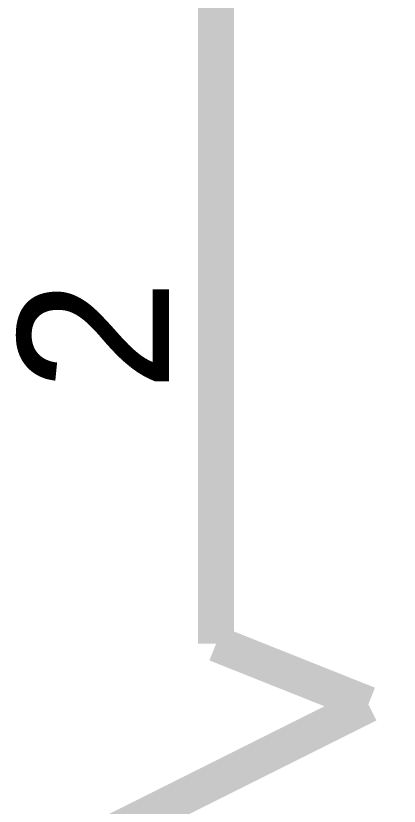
# Model space of a CAD drawing. Header units: inches. Extents: x 0 to 432, y 0 to 280.
# Drawn here: x 94.86 to 98.05, y 199.04 to 205.63 of the extents above; entities that cross this region are included whole.
import ezdxf

# ---------------------------------------------------------------- set-up
doc = ezdxf.new("R2010")
doc.units = ezdxf.units.IN
doc.layers.add('Sheet', color=255, linetype='Continuous')

msp = doc.modelspace()

# ---------------------------------------------------------------- linework, layer by layer
at = {"layer": 'Sheet'}
for points in [[(96.5283, 205.4735, 0.2997, 0.2997, 0), (96.5283, 208.2698, 0.2997, 0.2997, 0), (111.7685, 208.2698, 0.2997, 0.2997, 0), (203.2092, 208.2698, 0.2997, 0.2997, 0), (215.9, 208.2698, 0.2997, 0.2997, 0), (312.4283, 208.2698, 0.2997, 0.2997, 0), (312.4283, 199.3757, 0.2997, 0.2997, 0)], [(96.5283, 200.3976, 0.2997, 0.2997, 0), (96.5283, 205.4735, 0.2997, 0.2997, 0)], [(96.5283, 200.3976, 0.2997, 0.2997, 0), (96.5283, 201.1613, 0.2997, 0.2997, 0)], [(97.7974, 199.8923, 0.2997, 0.2997, 0), (96.5283, 200.3976, 0.2997, 0.2997, 0)], [(95.2592, 198.6233, 0.2997, 0.2997, 0), (97.7974, 199.8923, 0.2997, 0.2997, 0)]]:
    msp.add_lwpolyline(points, format="xyseb", dxfattribs=at)

# ---------------------------------------------------------------- texts
msp.add_text('2', height=1.2577, rotation=90, dxfattribs=at).set_placement((96.1352, 202.4976))

doc.saveas('drawing.dxf')
